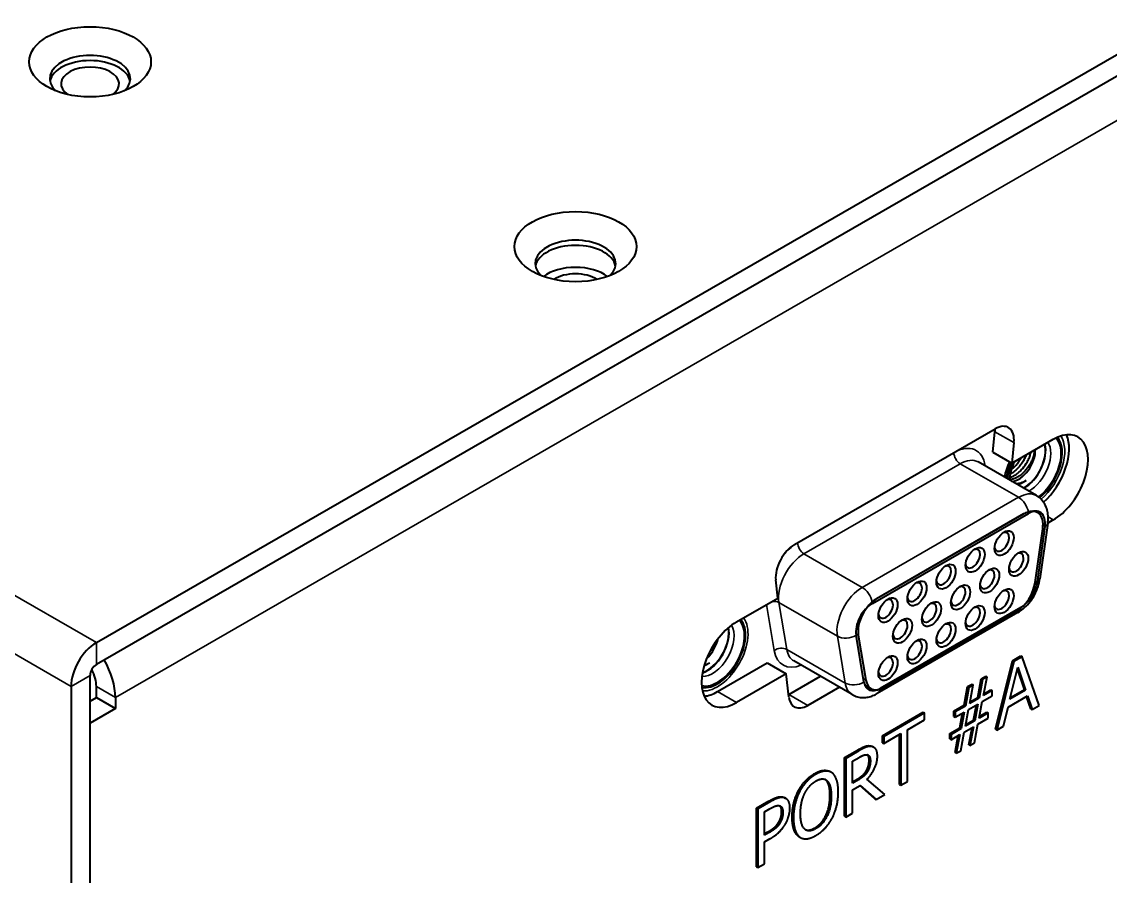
# Model space of a CAD drawing. Header units: millimetres. Extents: x 0 to 1682, y 0 to 1188.
# Drawn here: x 1535.22 to 1559.51, y 962.71 to 981.77 of the extents above; entities that cross this region are included whole.
import ezdxf

# ---------------------------------------------------------------- set-up
doc = ezdxf.new("R2010")
doc.units = ezdxf.units.MM
doc.header["$LTSCALE"] = 2
doc.layers.add('가시적인 것(ISO)', color=3, linetype='Continuous', lineweight=40)
doc.layers.add('가시적인 좁은 것(ISO)', color=3, linetype='Continuous', lineweight=35)

msp = doc.modelspace()

# ---------------------------------------------------------------- linework, layer by layer
at = {"layer": '가시적인 것(ISO)'}
for p, q in [((1536.881, 967.924), (1598.824, 1003.594)), ((1598.824, 1003.104), (1536.881, 967.434)), ((1552.464, 970.112), (1556.937, 972.688)), ((1556.888, 972.167), (1556.934, 972.625)), ((1557.312, 971.923), (1558.236, 972.455)), ((1557.358, 972.38), (1557.312, 971.923)), ((1556.888, 972.167), (1557.312, 971.923)), ((1557.861, 971.2), (1556.558, 971.95)), ((1554.198, 968.794), (1557.686, 970.803)), ((1557.583, 970.792), (1554.302, 968.903)), ((1557.882, 970.822), (1557.83, 970.852)), ((1558.236, 970.656), (1558.112, 970.585)), ((1557.833, 969.265), (1558, 970.457)), ((1558.048, 970.512), (1557.873, 969.267)), ((1558.112, 970.587), (1557.938, 969.342)), ((1552.088, 968.915), (1552.043, 969.32)), ((1551.165, 968.383), (1552.088, 968.915)), ((1557.446, 968.592), (1554.308, 966.785)), ((1557.511, 968.707), (1554.373, 966.9)), ((1554.469, 966.923), (1557.415, 968.62)), ((1554.011, 967.043), (1553.836, 968.087)), ((1553.884, 968.087), (1554.051, 967.087)), ((1553.749, 966.761), (1552.446, 967.512)), ((1556.945, 965.988), (1557.326, 967.516)), ((1557.354, 967.5), (1556.973, 965.972)), ((1557.326, 967.516), (1557.511, 967.623)), ((1557.326, 967.516), (1557.354, 967.5)), ((1557.54, 967.606), (1557.354, 967.5)), ((1557.511, 967.623), (1557.54, 967.606)), ((1557.921, 966.518), (1557.54, 967.606)), ((1550.741, 966.828), (1551.854, 967.469)), ((1551.854, 967.469), (1552.278, 967.225)), ((1557.269, 966.657), (1557.443, 967.373)), ((1557.59, 966.874), (1557.434, 967.334)), ((1557.443, 967.373), (1557.619, 966.858)), ((1536.74, 909.633), (1536.74, 967.189)), ((1552.278, 967.225), (1551.165, 966.584)), ((1552.336, 966.709), (1552.278, 967.225)), ((1552.333, 966.764), (1553.038, 967.171)), ((1556.551, 966.698), (1556.63, 967.115)), ((1556.659, 967.099), (1556.579, 966.682)), ((1556.63, 967.115), (1556.728, 967.172)), ((1556.63, 967.115), (1556.659, 967.099)), ((1556.757, 967.156), (1556.659, 967.099)), ((1556.677, 966.739), (1556.757, 967.156)), ((1556.728, 967.172), (1556.757, 967.156)), ((1536.316, 966.944), (1536.316, 909.389)), ((1536.881, 966.696), (1536.881, 966.941)), ((1553.463, 966.926), (1552.757, 966.52)), ((1554.169, 966.893), (1554.031, 966.973)), ((1556.245, 966.523), (1556.325, 966.94)), ((1556.353, 966.923), (1556.274, 966.506)), ((1556.325, 966.94), (1556.423, 966.996)), ((1556.325, 966.94), (1556.353, 966.923)), ((1556.451, 966.98), (1556.353, 966.923)), ((1556.372, 966.563), (1556.451, 966.98)), ((1556.423, 966.996), (1556.451, 966.98)), ((1556.873, 966.852), (1556.677, 966.739)), ((1556.684, 966.775), (1556.845, 966.868)), ((1556.845, 966.868), (1556.873, 966.852)), ((1556.873, 966.733), (1556.873, 966.852)), ((1557.619, 966.858), (1557.269, 966.657)), ((1557.278, 966.695), (1557.59, 966.874)), ((1557.59, 966.874), (1557.619, 966.858)), ((1536.74, 966.614), (1536.881, 966.696)), ((1536.881, 966.696), (1537.306, 966.452)), ((1537.306, 966.697), (1537.306, 966.452)), ((1556.345, 966.431), (1556.555, 966.552)), ((1556.579, 966.682), (1556.372, 966.563)), ((1556.379, 966.599), (1556.551, 966.698)), ((1556.456, 966.194), (1556.52, 966.532)), ((1556.555, 966.552), (1556.484, 966.177)), ((1556.551, 966.698), (1556.579, 966.682)), ((1556.582, 966.235), (1556.65, 966.605)), ((1556.65, 966.605), (1556.873, 966.733)), ((1557.228, 966.485), (1557.66, 966.733)), ((1557.734, 966.443), (1557.641, 966.722)), ((1557.66, 966.733), (1557.762, 966.427)), ((1537.306, 966.452), (1536.74, 966.126)), ((1554.424, 965.845), (1555.334, 966.369)), ((1555.362, 966.353), (1554.453, 965.829)), ((1555.334, 966.369), (1555.362, 966.353)), ((1555.362, 966.198), (1555.362, 966.353)), ((1556.016, 966.391), (1556.245, 966.523)), ((1556.016, 966.272), (1556.016, 966.391)), ((1556.016, 966.391), (1556.044, 966.374)), ((1556.274, 966.506), (1556.044, 966.374)), ((1556.044, 966.374), (1556.044, 966.256)), ((1556.044, 966.256), (1556.247, 966.372)), ((1556.15, 966.019), (1556.212, 966.352)), ((1556.247, 966.372), (1556.178, 966.003)), ((1556.245, 966.523), (1556.274, 966.506)), ((1556.274, 966.056), (1556.345, 966.431)), ((1556.784, 966.352), (1556.582, 966.235)), ((1556.588, 966.272), (1556.756, 966.368)), ((1556.756, 966.368), (1556.784, 966.352)), ((1556.784, 966.233), (1556.784, 966.352)), ((1557.125, 966.06), (1557.228, 966.485)), ((1557.734, 966.443), (1557.762, 966.427)), ((1557.762, 966.427), (1557.921, 966.518)), ((1536.74, 945.605), (1536.74, 966.126)), ((1554.983, 965.979), (1555.362, 966.198)), ((1556.016, 966.272), (1556.044, 966.256)), ((1556.25, 965.925), (1556.457, 966.045)), ((1556.484, 966.177), (1556.274, 966.056)), ((1556.281, 966.093), (1556.456, 966.194)), ((1556.457, 966.045), (1556.377, 965.629)), ((1556.456, 966.194), (1556.484, 966.177)), ((1556.475, 965.685), (1556.555, 966.101)), ((1556.555, 966.101), (1556.784, 966.233)), ((1556.973, 965.972), (1557.125, 966.06)), ((1554.424, 965.69), (1554.424, 965.845)), ((1554.424, 965.845), (1554.453, 965.829)), ((1554.453, 965.674), (1554.832, 965.893)), ((1554.453, 965.829), (1554.453, 965.674)), ((1554.804, 964.756), (1554.804, 965.876)), ((1554.832, 965.893), (1554.832, 964.739)), ((1554.983, 964.826), (1554.983, 965.979)), ((1555.927, 965.891), (1556.15, 966.019)), ((1555.927, 965.772), (1555.927, 965.891)), ((1555.927, 965.891), (1555.955, 965.875)), ((1556.178, 966.003), (1555.955, 965.875)), ((1555.955, 965.875), (1555.955, 965.756)), ((1555.955, 965.756), (1556.152, 965.869)), ((1556.044, 965.469), (1556.116, 965.849)), ((1556.152, 965.869), (1556.072, 965.453)), ((1556.15, 966.019), (1556.178, 966.003)), ((1556.17, 965.51), (1556.25, 965.925)), ((1556.349, 965.645), (1556.422, 966.024)), ((1556.945, 965.988), (1556.973, 965.972)), ((1554.202, 965.603), (1554.23, 965.587)), ((1554.424, 965.69), (1554.453, 965.674)), ((1555.927, 965.772), (1555.955, 965.756)), ((1556.349, 965.645), (1556.377, 965.629)), ((1556.377, 965.629), (1556.475, 965.685)), ((1553.575, 965.356), (1553.866, 965.524)), ((1553.575, 964.048), (1553.575, 965.356)), ((1553.575, 965.356), (1553.603, 965.339)), ((1553.894, 965.507), (1553.603, 965.339)), ((1553.603, 965.339), (1553.603, 964.031)), ((1553.753, 965.275), (1553.903, 965.361)), ((1556.044, 965.469), (1556.072, 965.453)), ((1556.072, 965.453), (1556.17, 965.51)), ((1553.753, 964.784), (1553.753, 965.275)), ((1553.255, 965.045), (1553.283, 965.029)), ((1553.753, 964.816), (1553.857, 964.876)), ((1553.885, 964.86), (1553.753, 964.784)), ((1554.061, 965.061), (1554.09, 965.045)), ((1554.478, 964.535), (1554.076, 964.873)), ((1554.832, 964.739), (1554.983, 964.826)), ((1552.545, 964.613), (1552.573, 964.597)), ((1553.753, 964.638), (1553.926, 964.738)), ((1553.753, 964.118), (1553.753, 964.638)), ((1554.255, 964.439), (1553.92, 964.734)), ((1553.926, 964.738), (1554.283, 964.423)), ((1554.804, 964.756), (1554.832, 964.739)), ((1551.615, 964.227), (1551.899, 964.391)), ((1551.928, 964.375), (1551.644, 964.211)), ((1552.241, 964.463), (1552.269, 964.447)), ((1554.255, 964.439), (1554.283, 964.423)), ((1554.283, 964.423), (1554.478, 964.535)), ((1551.615, 962.919), (1551.615, 964.227)), ((1551.615, 964.227), (1551.644, 964.211)), ((1551.644, 964.211), (1551.644, 962.903)), ((1551.794, 964.147), (1551.919, 964.219)), ((1551.794, 963.626), (1551.794, 964.147)), ((1553.603, 964.031), (1553.753, 964.118)), ((1552.109, 963.918), (1552.138, 963.902)), ((1553.575, 964.048), (1553.603, 964.031)), ((1551.794, 963.658), (1551.868, 963.701)), ((1551.897, 963.685), (1551.794, 963.626)), ((1551.794, 963.477), (1551.921, 963.551)), ((1551.794, 962.99), (1551.794, 963.477)), ((1552.565, 963.591), (1552.593, 963.575)), ((1551.615, 962.919), (1551.644, 962.903)), ((1551.644, 962.903), (1551.794, 962.99))]:
    msp.add_line(p, q, dxfattribs=at)
for centre, major_axis, ratio in [((1536.74, 980.873), (-1.36, 0), 0.575862), ((1547.573, 976.752), (-1.36, 0), 0.575862), ((1557.138, 970.138), (-0.151, -0.262), 0.578093), ((1556.491, 969.765), (-0.151, -0.262), 0.578093), ((1557.462, 969.677), (-0.151, -0.262), 0.578093), ((1555.843, 969.392), (-0.151, -0.262), 0.578093), ((1556.815, 969.304), (-0.151, -0.262), 0.578093), ((1555.195, 969.019), (-0.151, -0.262), 0.578093), ((1556.167, 968.931), (-0.151, -0.262), 0.578093), ((1554.548, 968.646), (-0.151, -0.262), 0.578093), ((1557.138, 968.843), (-0.151, -0.262), 0.578093), ((1555.519, 968.558), (-0.151, -0.262), 0.578093), ((1556.491, 968.47), (-0.151, -0.262), 0.578093), ((1554.872, 968.185), (-0.151, -0.262), 0.578093), ((1555.843, 968.097), (-0.151, -0.262), 0.578093), ((1555.195, 967.724), (-0.151, -0.262), 0.578093), ((1554.548, 967.351), (-0.151, -0.262), 0.578093)]:
    msp.add_ellipse(centre, major_axis=major_axis, ratio=ratio, dxfattribs=at)
for centre, major_axis, ratio, start_param, end_param in [((1536.74, 980.497), (0.9, 0), 0.575862, 5.73449, 9.973473), ((1536.74, 980.382), (0.9, 0), 0.575862, 0.110646, 3.030946), ((1536.74, 980.382), (-0.648, 0), 0.575862, 2.45107, 6.973708), ((1547.573, 976.376), (0.9, 0), 0.575862, 5.73449, 9.973473), ((1547.573, 976.262), (-0.9, 0), 0.575862, 3.252239, 6.172539), ((1547.573, 976.262), (0.9, 0), 0.575862, 0.110646, 3.030946), ((1547.573, 975.771), (-0.9, 0), 0.575862, 3.794437, 5.630341), ((1547.573, 975.771), (0.648, 0), 0.575862, 0.729933, 2.411659), ((1556.512, 972.441), (0.299, 0.52), 0.578093, 5.37471, 5.499713), ((1556.937, 972.197), (0.299, 0.52), 0.578093, 5.37471, 7.06665), ((1558.236, 971.555), (0.549, 0.953), 0.578093, 3.925057, 7.06665), ((1557.807, 971.797), (0.443, 0.77), 0.578093, 4.117198, 6.086346), ((1557.812, 971.8), (0.549, 0.953), 0.578093, 4.195543, 5.888031), ((1557.468, 971.993), (-0.26, -0.452), 0.578093, 0.346376, 2.400578), ((1557.581, 971.928), (-0.34, -0.591), 0.578093, 0.767082, 2.626757), ((1557.581, 971.928), (0.343, 0.596), 0.578093, 3.91768, 5.765914), ((1557.807, 971.797), (0.443, 0.77), 0.578093, 1.727063, 2.156668), ((1557.583, 970.302), (0.299, 0.52), 0.578093, 5.321321, 7.06665), ((1557.686, 970.378), (0.259, 0.451), 0.578093, 5.32132, 7.06665), ((1557.543, 970.46), (-0.295, -0.512), 0.578093, 2.448171, 2.645528), ((1557.088, 970.167), (0.115, 0.199), 0.578093, 2.500071, 6.924707), ((1552.464, 969.621), (0.299, 0.52), 0.578093, 0.783464, 2.475404), ((1556.44, 969.794), (0.115, 0.199), 0.578093, 2.500071, 6.924707), ((1557.411, 969.706), (0.115, 0.199), 0.578093, 2.500071, 6.924707), ((1555.792, 969.421), (0.115, 0.199), 0.578093, 2.500071, 6.924707), ((1556.764, 969.333), (0.115, 0.199), 0.578093, 2.500071, 6.924707), ((1555.144, 969.048), (0.115, 0.199), 0.578093, 2.500071, 6.924707), ((1557.415, 969.11), (0.299, 0.52), 0.578093, 3.925057, 5.321321), ((1557.511, 969.132), (-0.259, -0.451), 0.578093, 0.783464, 2.179728), ((1556.116, 968.96), (0.115, 0.199), 0.578093, 2.500071, 6.924707), ((1557.088, 968.872), (0.115, 0.199), 0.578093, 2.500071, 6.924707), ((1554.198, 968.369), (0.259, 0.451), 0.578093, 0.783464, 2.528794), ((1554.302, 968.412), (-0.299, -0.52), 0.578093, 3.925057, 5.670386), ((1554.497, 968.675), (0.115, 0.199), 0.578093, 2.500071, 6.924707), ((1555.468, 968.587), (0.115, 0.199), 0.578093, 2.500071, 6.924707), ((1556.44, 968.499), (0.115, 0.199), 0.578093, 2.500071, 6.924707), ((1551.165, 967.483), (-0.549, -0.953), 0.578093, 3.925057, 7.06665), ((1550.741, 967.728), (0.443, 0.77), 0.578093, 3.339528, 6.0971), ((1550.514, 967.858), (0.343, 0.596), 0.578093, 3.701912, 5.722866), ((1550.514, 967.858), (-0.34, -0.591), 0.578093, 0.560361, 2.581232), ((1554.821, 968.214), (0.115, 0.199), 0.578093, 2.500071, 6.924707), ((1555.792, 968.126), (0.115, 0.199), 0.578093, 2.500071, 6.924707), ((1550.401, 967.923), (-0.26, -0.452), 0.578093, 1.057385, 2.084208), ((1555.144, 967.753), (0.115, 0.199), 0.578093, 2.500071, 6.924707), ((1536.881, 967.27), (-0.399, -0.693), 0.578093, 3.925057, 5.495853), ((1536.457, 967.185), (-0.599, 1.04), 0.578093, 3.928925, 4.715124), ((1554.497, 967.38), (0.115, 0.199), 0.578093, 2.500071, 6.924707), ((1536.881, 967.27), (0.1, 0.173), 0.578093, 0.783464, 2.354261), ((1536.457, 967.185), (0.299, -0.52), 0.578093, 0.787332, 1.500947), ((1554.373, 967.325), (-0.259, -0.451), 0.578093, 5.670386, 7.06665), ((1554.469, 967.413), (-0.299, -0.52), 0.578093, 5.670386, 7.06665), ((1550.741, 967.728), (0.549, 0.953), 0.578093, 3.536747, 3.925057), ((1554.23, 967.408), (-0.295, -0.512), 0.578093, 0.496061, 0.634732), ((1552.333, 967.255), (0.299, 0.52), 0.578093, 3.918141, 3.925057), ((1552.757, 967.01), (-0.299, -0.52), 0.578093, 5.616996, 7.06665)]:
    msp.add_ellipse(centre, major_axis=major_axis, ratio=ratio, start_param=start_param, end_param=end_param, dxfattribs=at)
for points, degree, knots in [([(1557.818, 972.214), (1557.817, 972.199), (1557.815, 972.184), (1557.809, 972.139), (1557.802, 972.109), (1557.785, 972.05), (1557.774, 972.02), (1557.75, 971.965), (1557.737, 971.939), (1557.707, 971.885), (1557.69, 971.857), (1557.652, 971.803), (1557.631, 971.778), (1557.588, 971.73), (1557.566, 971.707), (1557.519, 971.666), (1557.495, 971.647), (1557.445, 971.614), (1557.421, 971.6), (1557.371, 971.577), (1557.346, 971.569), (1557.299, 971.557), (1557.277, 971.554), (1557.256, 971.553)], 3, [-2.4292181, -2.4292181, -2.4292181, -2.4292181, -2.4150682, -2.4150682, -2.3891235, -2.3891235, -2.3639889, -2.3639889, -2.3423677, -2.3423677, -2.3174282, -2.3174282, -2.2931179, -2.2931179, -2.2682019, -2.2682019, -2.2434576, -2.2434576, -2.218549, -2.218549, -2.1937645, -2.1937645, -2.1703547, -2.1703547, -2.1703547, -2.1703547]), ([(1557.26, 971.603), (1557.274, 971.607), (1557.288, 971.611), (1557.327, 971.626), (1557.352, 971.639), (1557.403, 971.669), (1557.428, 971.686), (1557.477, 971.726), (1557.5, 971.748), (1557.564, 971.815), (1557.601, 971.864), (1557.651, 971.944), (1557.668, 971.974), (1557.696, 972.034), (1557.708, 972.064), (1557.726, 972.119), (1557.733, 972.144), (1557.738, 972.168)], 3, [-0.7391586, -0.7391586, -0.7391586, -0.7391586, -0.7250473, -0.7250473, -0.6996177, -0.6996177, -0.6742652, -0.6742652, -0.6488779, -0.6488779, -0.6032048, -0.6032048, -0.5776508, -0.5776508, -0.5521056, -0.5521056, -0.5309404, -0.5309404, -0.5309404, -0.5309404]), ([(1557.37, 971.956), (1557.356, 971.928), (1557.343, 971.9), (1557.304, 971.804), (1557.284, 971.737), (1557.262, 971.63), (1557.257, 971.588), (1557.255, 971.549)], 3, [5.6067553, 5.6067553, 5.6067553, 5.6067553, 5.7317147, 5.7317147, 6.0257586, 6.0257586, 6.2278051, 6.2278051, 6.2278051, 6.2278051]), ([(1557.634, 972.108), (1557.631, 972.1), (1557.628, 972.092), (1557.612, 972.054), (1557.598, 972.025), (1557.566, 971.967), (1557.548, 971.939), (1557.51, 971.884), (1557.489, 971.858), (1557.445, 971.809), (1557.422, 971.787), (1557.375, 971.745), (1557.351, 971.727), (1557.308, 971.698), (1557.29, 971.688), (1557.272, 971.679)], 3, [-1.5527057, -1.5527057, -1.5527057, -1.5527057, -1.5457307, -1.5457307, -1.5208238, -1.5208238, -1.4957869, -1.4957869, -1.4708788, -1.4708788, -1.4458356, -1.4458356, -1.4209264, -1.4209264, -1.4029529, -1.4029529, -1.4029529, -1.4029529]), ([(1557.298, 971.778), (1557.305, 971.783), (1557.312, 971.789), (1557.344, 971.815), (1557.367, 971.838), (1557.412, 971.886), (1557.433, 971.911), (1557.468, 971.96), (1557.484, 971.983), (1557.505, 972.017), (1557.511, 972.029), (1557.518, 972.041)], 3, [-1.50137926, -1.50137926, -1.50137926, -1.50137926, -1.49402387, -1.49402387, -1.46870279, -1.46870279, -1.44373199, -1.44373199, -1.42341993, -1.42341993, -1.41312039, -1.41312039, -1.41312039, -1.41312039]), ([(1557.397, 971.467), (1557.404, 971.467), (1557.41, 971.467), (1557.448, 971.47), (1557.481, 971.476), (1557.514, 971.487)], 3, [-0.03774391, -0.03774391, -0.03774391, -0.03774391, -0.03144048, -0.03144048, -0.000001, -0.000001, -0.000001, -0.000001]), ([(1557.514, 971.487), (1557.533, 971.493), (1557.552, 971.5), (1557.59, 971.517), (1557.609, 971.526), (1557.628, 971.537)], 3, [-0.03642001, -0.03642001, -0.03642001, -0.03642001, -0.01826613, -0.01826613, -0.00009672, -0.00009672, -0.00009672, -0.00009672]), ([(1557.628, 971.537), (1557.611, 971.524), (1557.594, 971.512), (1557.558, 971.489), (1557.541, 971.479), (1557.523, 971.47)], 3, [-0.03617278, -0.03617278, -0.03617278, -0.03617278, -0.01810844, -0.01810844, -0.000001, -0.000001, -0.000001, -0.000001]), ([(1558.112, 970.587), (1558.118, 970.629), (1558.121, 970.671), (1558.12, 970.757), (1558.116, 970.801), (1558.098, 970.888), (1558.084, 970.933), (1558.043, 971.019), (1558.016, 971.062), (1557.948, 971.139), (1557.907, 971.174), (1557.861, 971.2)], 3, [2.9670597, 2.9670597, 2.9670597, 2.9670597, 3.1594327, 3.1594327, 3.3518056, 3.3518056, 3.5441786, 3.5441786, 3.7365516, 3.7365516, 3.9289245, 3.9289245, 3.9289245, 3.9289245]), ([(1557.446, 968.592), (1557.5, 968.623), (1557.55, 968.66), (1557.641, 968.743), (1557.682, 968.788), (1557.758, 968.886), (1557.792, 968.938), (1557.85, 969.047), (1557.875, 969.104), (1557.915, 969.221), (1557.929, 969.281), (1557.938, 969.342)], 3, [1.570796, 1.570796, 1.570796, 1.570796, 1.850049, 1.850049, 2.129302, 2.129302, 2.408554, 2.408554, 2.687807, 2.687807, 2.96706, 2.96706, 2.96706, 2.96706]), ([(1550.702, 967.939), (1550.699, 967.933), (1550.697, 967.927), (1550.683, 967.895), (1550.67, 967.87), (1550.64, 967.816), (1550.623, 967.788), (1550.591, 967.743), (1550.578, 967.726), (1550.564, 967.709)], 3, [-2.36927356, -2.36927356, -2.36927356, -2.36927356, -2.36398886, -2.36398886, -2.34236767, -2.34236767, -2.3174282, -2.3174282, -2.30128203, -2.30128203, -2.30128203, -2.30128203]), ([(1550.447, 967.417), (1550.466, 967.423), (1550.485, 967.43), (1550.523, 967.447), (1550.542, 967.457), (1550.561, 967.468)], 3, [-0.03633148, -0.03633148, -0.03633148, -0.03633148, -0.01826613, -0.01826613, -0.00009672, -0.00009672, -0.00009672, -0.00009672]), ([(1550.561, 967.468), (1550.544, 967.454), (1550.527, 967.442), (1550.492, 967.42), (1550.474, 967.41), (1550.456, 967.401)], 3, [-0.03617278, -0.03617278, -0.03617278, -0.03617278, -0.01810844, -0.01810844, -0.000001, -0.000001, -0.000001, -0.000001]), ([(1553.749, 966.761), (1553.787, 966.74), (1553.827, 966.723), (1553.909, 966.702), (1553.951, 966.697), (1554.031, 966.696), (1554.07, 966.7), (1554.144, 966.715), (1554.179, 966.725), (1554.246, 966.752), (1554.278, 966.767), (1554.308, 966.785)], 3, [0.7873319, 0.7873319, 0.7873319, 0.7873319, 0.9440248, 0.9440248, 1.1007177, 1.1007177, 1.2574105, 1.2574105, 1.4141034, 1.4141034, 1.5707963, 1.5707963, 1.5707963, 1.5707963]), ([(1554.126, 965.304), (1554.126, 965.361), (1554.101, 965.409), (1554.091, 965.418)], 2, [0, 0, 0, 1, 1.399165, 1.399165, 1.399165]), ([(1552.909, 965), (1553.024, 965.066), (1553.197, 965.079), (1553.255, 965.045)], 2, [0, 0, 0, 1, 1.859287, 1.859287, 1.859287]), ([(1552.174, 964.149), (1552.174, 964.217), (1552.145, 964.271), (1552.133, 964.282)], 2, [0, 0, 0, 1, 1.416961, 1.416961, 1.416961])]:
    msp.add_open_spline(points, degree=degree, knots=knots, dxfattribs=at)
for points, degree in [([(1557.523, 971.47), (1557.497, 971.457), (1557.471, 971.447), (1557.445, 971.439)], 3), ([(1557.628, 971.537), (1557.628, 971.537), (1557.628, 971.537), (1557.628, 971.537)], 3), ([(1550.456, 967.401), (1550.451, 967.398), (1550.446, 967.396), (1550.44, 967.393)], 3), ([(1550.562, 967.468), (1550.562, 967.468), (1550.561, 967.468), (1550.561, 967.468)], 3), ([(1553.866, 965.524), (1553.963, 965.579), (1554.094, 965.631), (1554.154, 965.62)], 2), ([(1554.182, 965.604), (1554.123, 965.614), (1553.992, 965.563), (1553.894, 965.507)], 2), ([(1554.154, 965.62), (1554.181, 965.616), (1554.202, 965.603)], 2), ([(1554.311, 965.392), (1554.311, 965.495), (1554.242, 965.594), (1554.182, 965.604)], 2), ([(1553.903, 965.361), (1553.965, 965.397), (1554.05, 965.426), (1554.082, 965.42)], 2), ([(1554.076, 964.873), (1554.184, 964.982), (1554.311, 965.249), (1554.311, 965.392)], 2), ([(1554.082, 965.42), (1554.119, 965.413), (1554.154, 965.345), (1554.154, 965.288)], 2), ([(1554.061, 965.061), (1554.094, 965.117), (1554.126, 965.236), (1554.126, 965.304)], 2), ([(1554.154, 965.288), (1554.154, 965.22), (1554.123, 965.1), (1554.09, 965.045)], 2), ([(1552.545, 964.613), (1552.611, 964.738), (1552.795, 964.934), (1552.909, 965)], 2), ([(1552.937, 964.984), (1552.823, 964.918), (1552.639, 964.722), (1552.573, 964.597)], 2), ([(1552.687, 964.553), (1552.734, 964.65), (1552.857, 964.787), (1552.938, 964.834)], 2), ([(1553.302, 965.017), (1553.238, 965.063), (1553.053, 965.05), (1552.937, 964.984)], 2), ([(1552.938, 964.834), (1553.017, 964.879), (1553.143, 964.884), (1553.188, 964.842)], 2), ([(1553.16, 964.858), (1553.153, 964.865), (1553.146, 964.87)], 2), ([(1553.253, 964.516), (1553.253, 964.646), (1553.204, 964.818), (1553.16, 964.858)], 2), ([(1553.188, 964.842), (1553.232, 964.802), (1553.281, 964.629), (1553.281, 964.5)], 2), ([(1553.438, 964.59), (1553.438, 964.754), (1553.366, 964.967), (1553.302, 965.017)], 2), ([(1553.857, 964.876), (1553.922, 964.913), (1554.026, 965), (1554.061, 965.061)], 2), ([(1554.09, 965.045), (1554.054, 964.983), (1553.95, 964.897), (1553.885, 964.86)], 2), ([(1552.409, 964.031), (1552.409, 964.195), (1552.48, 964.486), (1552.545, 964.613)], 2), ([(1552.573, 964.597), (1552.508, 964.469), (1552.438, 964.179), (1552.438, 964.014)], 2), ([(1553.302, 964.009), (1553.368, 964.134), (1553.438, 964.431), (1553.438, 964.59)], 2), ([(1551.899, 964.391), (1552, 964.449), (1552.142, 964.492), (1552.196, 964.48)], 2), ([(1552.224, 964.464), (1552.17, 964.476), (1552.029, 964.433), (1551.928, 964.375)], 2), ([(1552.196, 964.48), (1552.22, 964.475), (1552.241, 964.463)], 2), ([(1552.359, 964.229), (1552.359, 964.338), (1552.287, 964.45), (1552.224, 964.464)], 2), ([(1552.594, 964.105), (1552.594, 964.232), (1552.642, 964.461), (1552.687, 964.553)], 2), ([(1552.91, 963.788), (1553.067, 963.878), (1553.253, 964.259), (1553.253, 964.516)], 2), ([(1553.281, 964.5), (1553.281, 964.242), (1553.095, 963.862), (1552.938, 963.771)], 2), ([(1551.919, 964.219), (1551.989, 964.26), (1552.085, 964.292), (1552.12, 964.285)], 2), ([(1552.109, 963.918), (1552.143, 963.977), (1552.174, 964.087), (1552.174, 964.149)], 2), ([(1552.12, 964.285), (1552.162, 964.277), (1552.202, 964.201), (1552.202, 964.133)], 2), ([(1552.202, 964.133), (1552.202, 964.07), (1552.172, 963.961), (1552.138, 963.902)], 2), ([(1552.26, 963.881), (1552.306, 963.961), (1552.359, 964.144), (1552.359, 964.229)], 2), ([(1552.938, 963.771), (1552.781, 963.681), (1552.594, 963.847), (1552.594, 964.105)], 2), ([(1551.868, 963.701), (1551.96, 963.754), (1552.073, 963.853), (1552.109, 963.918)], 2), ([(1552.138, 963.902), (1552.101, 963.836), (1551.988, 963.738), (1551.897, 963.685)], 2), ([(1551.921, 963.551), (1552.042, 963.62), (1552.201, 963.781), (1552.26, 963.881)], 2), ([(1552.544, 963.605), (1552.479, 963.654), (1552.409, 963.869), (1552.409, 964.031)], 2), ([(1552.438, 964.014), (1552.438, 963.853), (1552.507, 963.638), (1552.572, 963.588)], 2), ([(1552.937, 963.62), (1553.048, 963.684), (1553.232, 963.877), (1553.302, 964.009)], 2), ([(1552.572, 963.588), (1552.639, 963.539), (1552.823, 963.554), (1552.937, 963.62)], 2), ([(1552.701, 963.753), (1552.786, 963.716), (1552.91, 963.788)], 2), ([(1552.565, 963.591), (1552.554, 963.597), (1552.544, 963.605)], 2)]:
    msp.add_open_spline(points, degree=degree, dxfattribs=at)
at = {"layer": '가시적인 좁은 것(ISO)'}
for p, q in [((1386.975, 1054.25), (1536.881, 967.924)), ((1536.316, 966.944), (1386.409, 1053.27)), ((1598.4, 1001.879), (1537.306, 966.697)), ((1557.358, 972.38), (1556.934, 972.625)), ((1556.017, 972.156), (1552.53, 970.148)), ((1556.158, 971.911), (1552.671, 969.903)), ((1556.158, 971.911), (1557.461, 971.161)), ((1557.461, 971.161), (1553.974, 969.153)), ((1557.573, 970.798), (1554.292, 968.908)), ((1557.573, 970.798), (1557.583, 970.792)), ((1558.236, 970.656), (1558.12, 970.723)), ((1558.048, 970.512), (1558.007, 970.557)), ((1552.671, 969.903), (1553.974, 969.153)), ((1557.873, 969.267), (1557.839, 969.304)), ((1551.836, 968.769), (1552.008, 967.743)), ((1552.114, 968.814), (1552.288, 967.77)), ((1552.114, 968.814), (1553.417, 968.064)), ((1554.292, 968.908), (1554.302, 968.903)), ((1553.417, 968.064), (1553.591, 967.02)), ((1553.832, 968.116), (1553.884, 968.087)), ((1536.881, 967.924), (1536.881, 967.434)), ((1552.288, 967.77), (1553.591, 967.02)), ((1536.74, 967.189), (1536.316, 966.944)), ((1553.998, 967.118), (1554.051, 967.087)), ((1536.881, 966.941), (1537.306, 966.697)), ((1551.165, 966.584), (1550.741, 966.828)), ((1552.757, 966.52), (1552.333, 966.764)), ((1554.154, 965.62), (1554.182, 965.604)), ((1553.866, 965.524), (1553.894, 965.507)), ((1554.126, 965.304), (1554.154, 965.288)), ((1552.909, 965), (1552.937, 964.984)), ((1553.16, 964.858), (1553.188, 964.842)), ((1553.857, 964.876), (1553.885, 964.86)), ((1551.899, 964.391), (1551.928, 964.375)), ((1552.196, 964.48), (1552.224, 964.464)), ((1553.253, 964.516), (1553.281, 964.5)), ((1552.174, 964.149), (1552.202, 964.133)), ((1552.409, 964.031), (1552.438, 964.014)), ((1551.868, 963.701), (1551.897, 963.685)), ((1552.91, 963.788), (1552.938, 963.771)), ((1552.544, 963.605), (1552.572, 963.588))]:
    msp.add_line(p, q, dxfattribs=at)
for centre, major_axis, ratio, start_param, end_param in [((1556.017, 971.339), (0.499, 0.867), 0.578093, 5.639684, 7.06665), ((1557.694, 971.862), (0.343, 0.596), 0.578093, 3.91768, 6.017663), ((1557.807, 971.797), (0.423, 0.735), 0.578093, 4.090407, 6.125647), ((1557.807, 971.797), (0.483, 0.839), 0.578093, 4.158268, 6.010623), ((1556.158, 972.075), (0.1, -0.173), 0.578093, 3.928925, 5.499721), ((1556.158, 971.257), (0.399, 0.693), 0.578093, 0, 0.783464), ((1557.807, 971.797), (-0.483, -0.839), 0.578093, 4.855648, 5.244356), ((1557.796, 971.804), (0.443, 0.77), 0.578093, 1.727063, 2.156668), ((1557.807, 971.797), (-0.423, -0.735), 0.578093, 4.861876, 5.329899), ((1557.461, 970.507), (0.399, 0.693), 0.578093, 0, 0.783464), ((1557.461, 970.899), (0.16, -0.277), 0.578093, 1.046361, 2.358128), ((1557.461, 970.507), (0.319, 0.555), 0.578093, 5.558607, 5.648691), ((1557.796, 970.631), (0.317, -0.044), 0.466728, 5.696115, 6.283185), ((1552.53, 969.33), (-0.499, -0.867), 0.578093, 3.925057, 4.343408), ((1552.671, 970.066), (0.1, -0.173), 0.578093, 3.928925, 5.499721), ((1552.671, 969.249), (-0.399, -0.693), 0.578093, 3.925057, 5.670386), ((1557.621, 969.386), (0.317, -0.044), 0.466728, 5.696107, 6.283185), ((1553.974, 968.499), (-0.399, -0.693), 0.578093, 3.925057, 5.670386), ((1553.974, 968.891), (0.16, -0.277), 0.578093, 1.046361, 2.358128), ((1551.975, 968.706), (0.197, 0.033), 0.667498, 0.681913, 1.557055), ((1550.739, 967.727), (-0.483, -0.839), 0.578093, 0.277097, 2.89985), ((1557.287, 968.869), (0.16, -0.277), 0.578093, 0, 0.562696), ((1550.741, 967.728), (-0.423, -0.735), 0.578093, 0.158235, 2.988238), ((1550.627, 967.793), (-0.343, -0.596), 0.578093, 0.284353, 2.857239), ((1553.64, 968.238), (0.316, 0.053), 0.667498, 3.823505, 5.268968), ((1552.149, 967.662), (0.197, 0.033), 0.667498, 0.681913, 2.252709), ((1552.704, 968.286), (-0.499, -0.867), 0.578093, 5.670386, 6.926686), ((1552.846, 968.205), (-0.399, -0.693), 0.578093, 5.670386, 6.283185), ((1553.814, 967.194), (0.316, 0.053), 0.667498, 3.823505, 5.268976), ((1554.148, 967.455), (-0.399, -0.693), 0.578093, 5.670386, 6.283185), ((1554.148, 967.455), (0.319, 0.555), 0.578093, 3.776099, 3.873516), ((1554.148, 967.062), (0.16, -0.277), 0.578093, 0, 0.572565)]:
    msp.add_ellipse(centre, major_axis=major_axis, ratio=ratio, start_param=start_param, end_param=end_param, dxfattribs=at)
for points in [[(1557.68, 970.84), (1557.643, 970.832), (1557.607, 970.817), (1557.573, 970.798)], [(1557.802, 970.848), (1557.765, 970.853), (1557.724, 970.85), (1557.68, 970.84)], [(1554.193, 968.832), (1554.154, 968.795), (1554.117, 968.752), (1554.082, 968.705)], [(1554.193, 968.832), (1554.154, 968.795), (1554.117, 968.752), (1554.082, 968.705)], [(1554.292, 968.908), (1554.258, 968.889), (1554.225, 968.863), (1554.193, 968.832)]]:
    msp.add_open_spline(points, degree=3, dxfattribs=at)

doc.saveas('drawing.dxf')
